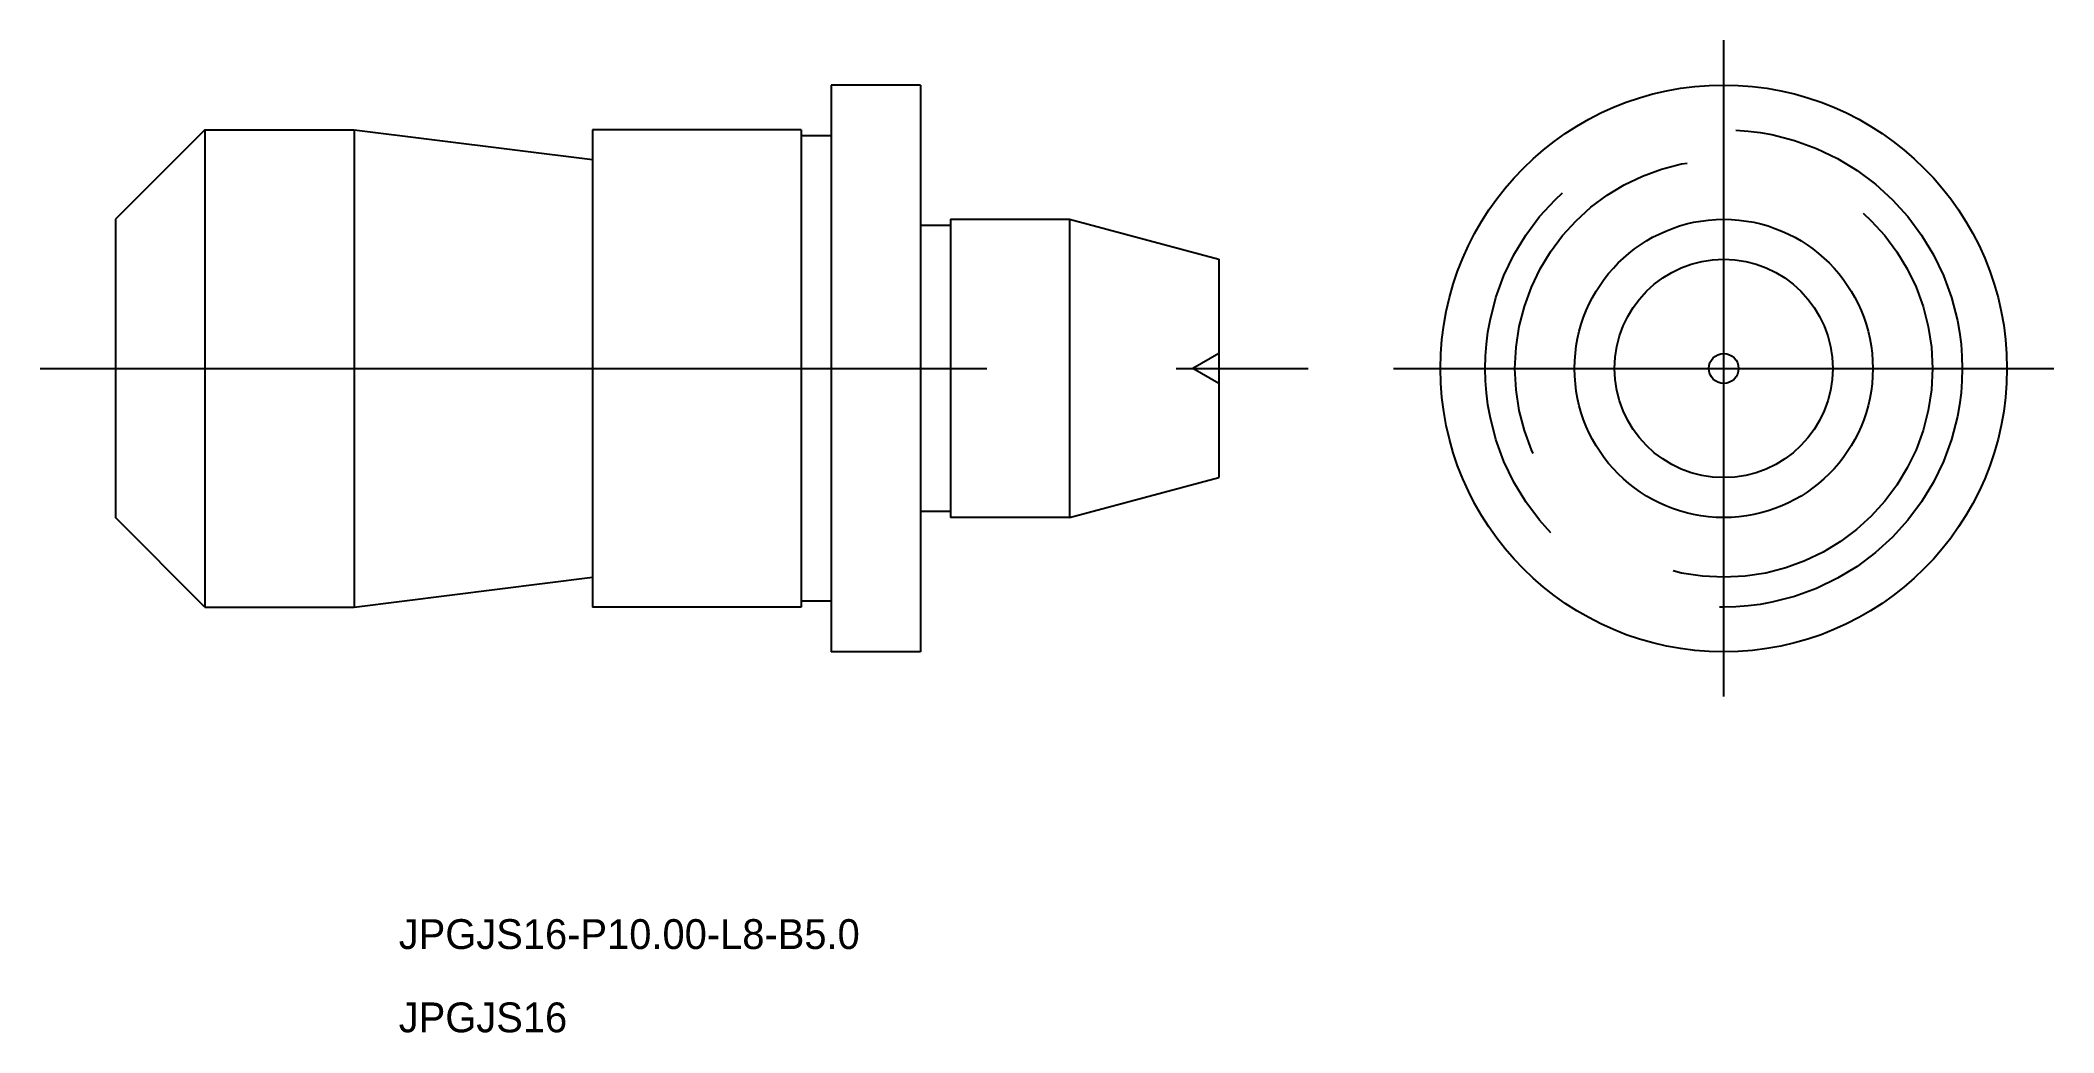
# Model space of a CAD drawing. Extents: x 553 to 620.5, y 576.8 to 610.1.
import ezdxf

# ---------------------------------------------------------------- set-up
doc = ezdxf.new("R2010")
doc.units = 0
doc.linetypes.add('CENTER', pattern=[50.8, 31.75, -6.35, 6.35, -6.35])
doc.linetypes.add('DASHED', pattern=[19.05, 12.7, -6.35])
doc.layers.get('0').update_dxf_attribs({"linetype": 'CONTINUOUS'})
doc.layers.add('CENTER', color=1, linetype='CENTER')

msp = doc.modelspace()

# ---------------------------------------------------------------- linework, layer by layer
at = {"color": 7, "linetype": 'CONTINUOUS'}
for p, q in [((579.545, 608.601), (579.545, 589.601)), ((582.545, 608.601), (579.545, 608.601)), ((582.545, 608.601), (582.545, 589.601)), ((558.545, 607.101), (555.545, 604.101)), ((558.545, 607.101), (563.545, 607.101)), ((558.545, 607.101), (558.545, 591.101)), ((563.545, 607.101), (563.545, 591.101)), ((563.545, 607.101), (571.545, 606.101)), ((571.545, 607.101), (571.545, 591.101)), ((578.545, 607.101), (571.545, 607.101)), ((578.545, 607.101), (578.545, 591.101)), ((579.545, 606.901), (578.545, 606.901)), ((555.545, 604.101), (555.545, 594.101)), ((582.545, 603.901), (583.545, 603.901)), ((583.545, 604.101), (587.545, 604.101)), ((583.545, 604.101), (583.545, 594.101)), ((587.545, 604.101), (587.545, 594.101)), ((587.545, 604.101), (592.545, 602.761)), ((592.545, 602.761), (592.545, 595.441)), ((587.545, 594.101), (592.545, 595.441)), ((583.545, 594.301), (582.545, 594.301)), ((558.545, 591.101), (555.545, 594.101)), ((587.545, 594.101), (583.545, 594.101)), ((563.545, 591.101), (571.545, 592.101)), ((558.545, 591.101), (563.545, 591.101)), ((578.545, 591.101), (571.545, 591.101)), ((579.545, 591.301), (578.545, 591.301)), ((582.545, 589.601), (579.545, 589.601))]:
    msp.add_line(p, q, dxfattribs=at)
at = {"color": 3, "linetype": 'DASHED'}
for p in [(592.545, 599.601), (592.545, 598.601)]:
    msp.add_line(p, (591.678, 599.101), dxfattribs=at)
at = {"color": 7, "linetype": 'CONTINUOUS'}
for radius in [9.5, 5, 3.66, 0.5]:
    msp.add_circle((609.481, 599.101), radius, dxfattribs=at)
at = {"color": 3, "linetype": 'DASHED'}
for radius in [8, 7]:
    msp.add_circle((609.481, 599.101), radius, dxfattribs=at)
at = {"layer": 'CENTER', "color": 1, "linetype": 'CENTER'}
for p, q in [((609.481, 588.101), (609.481, 610.101)), ((553.023, 599.101), (595.545, 599.101)), ((598.412, 599.101), (620.549, 599.101))]:
    msp.add_line(p, q, dxfattribs=at)

# ---------------------------------------------------------------- texts
at = {"color": 7, "linetype": 'CONTINUOUS'}
for s, p in [('JPGJS16-P10.00-L8-B5.0', (565.046, 579.641)), ('JPGJS16', (565.046, 576.849))]:
    msp.add_text(s, height=1, dxfattribs=at).set_placement(p)

doc.saveas('drawing.dxf')
